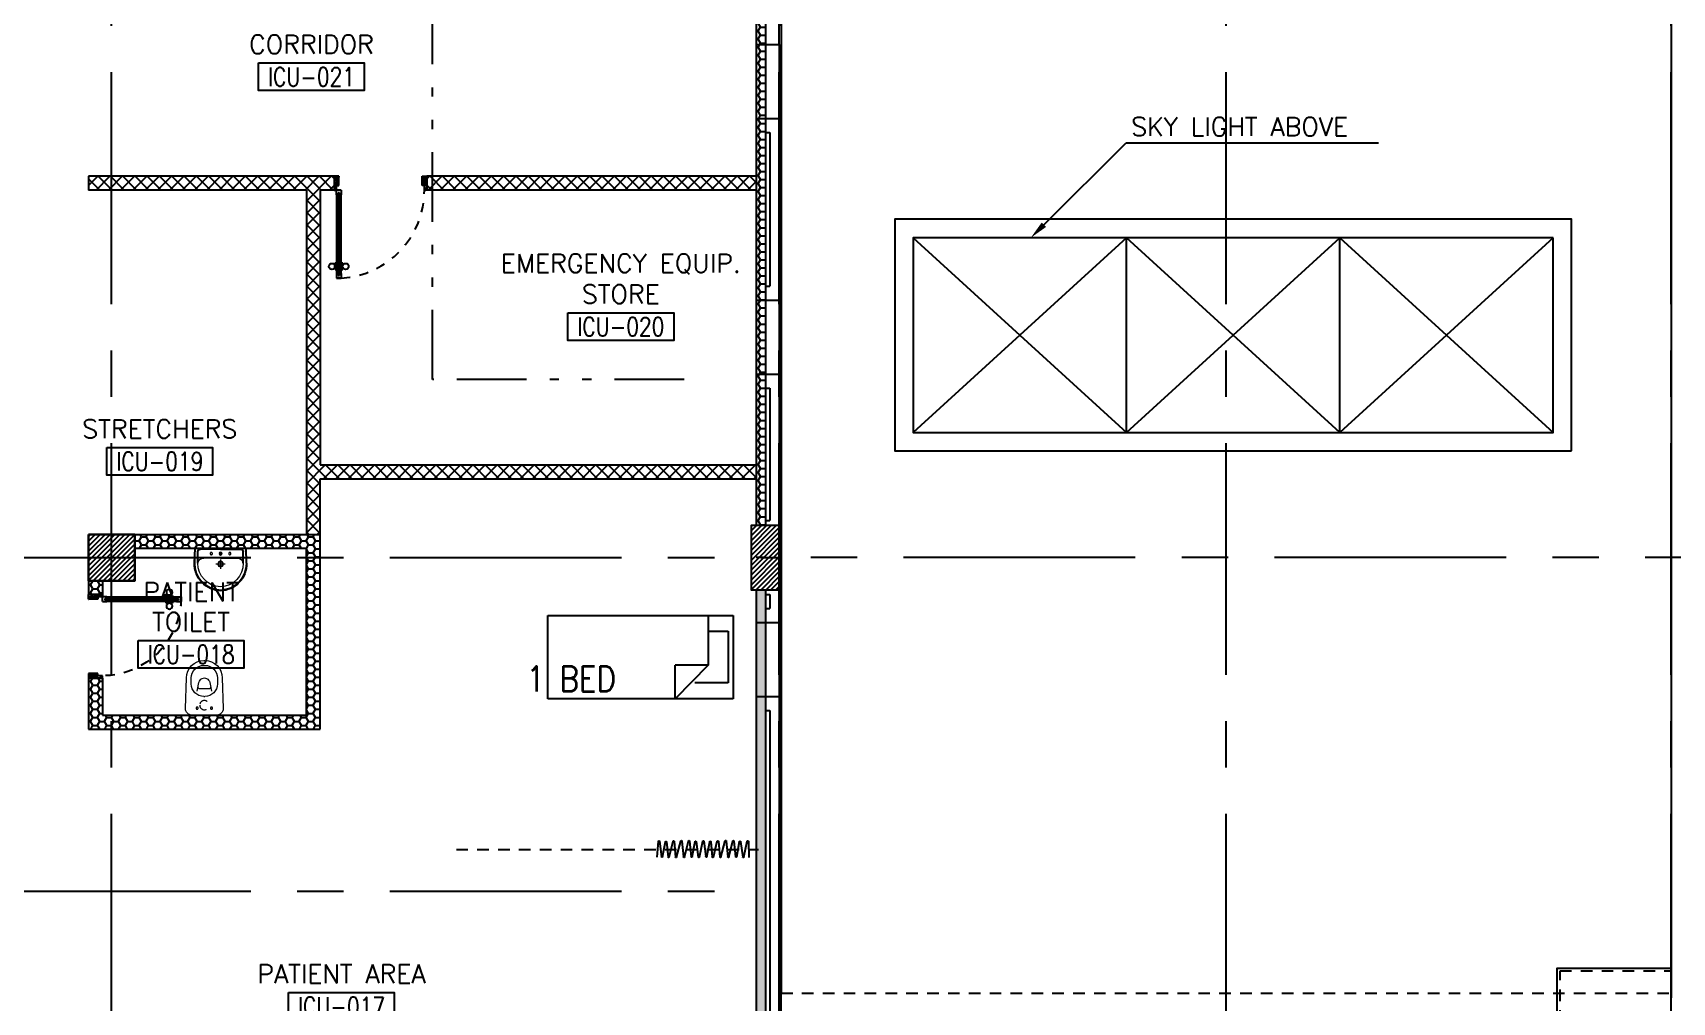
# Model space of a CAD drawing. Extents: x 276011.4 to 276105.3, y 57291.9 to 57371.4.
# Drawn here: x 276044.73 to 276062.41, y 57308.37 to 57318.82 of the extents above; entities that cross this region are included whole.
import ezdxf
from ezdxf.enums import TextEntityAlignment as Align

# ---------------------------------------------------------------- set-up
doc = ezdxf.new("R2010")
doc.units = 0
doc.header["$MEASUREMENT"] = 0
for name, pattern in [('2DASHES', [1.7, 0.75, -0.25, 0.1, -0.25, 0.1, -0.25]), ('CENTERX2', [4, 2.5, -0.5, 0.5, -0.5]), ('DASHED', [0.75, 0.5, -0.25]), ('HIDDEN', [0.375, 0.25, -0.125]), ('HIDDEN2', [0.1875, 0.125, -0.0625])]:
    doc.linetypes.add(name, pattern=pattern)
doc.layers.get('0').update_dxf_attribs({"linetype": 'CONTINUOUS'})
for name, color, linetype in [('A_CUBICLE_CURTAINS', 2, 'HIDDEN'), ('AXES', 11, 'CENTERX2'), ('COL', 5, 'CONTINUOUS'), ('D_CURTAIN', 11, 'HIDDEN'), ('DOOR', 7, 'CONTINUOUS'), ('FIX', 3, 'CONTINUOUS'), ('FUR', 4, 'CONTINUOUS'), ('HAT', 8, 'CONTINUOUS'), ('HIDDEN', 9, 'HIDDEN2'), ('IND-ES-L', 6, '2DASHES'), ('INSUL', 4, 'CONTINUOUS'), ('RM-BOX', 4, 'CONTINUOUS'), ('RM-IND', 5, 'CONTINUOUS'), ('RM-NAME', 2, 'CONTINUOUS'), ('RM-NO', 2, 'CONTINUOUS'), ('ROOF', 7, 'CONTINUOUS'), ('RS20', 9, 'CONTINUOUS'), ('SkyLight', 7, 'CONTINUOUS'), ('STR', 5, 'CONTINUOUS'), ('WALL', 2, 'CONTINUOUS'), ('WallType', 11, 'CONTINUOUS'), ('WallType2', 3, 'CONTINUOUS'), ('WIN', 3, 'CONTINUOUS')]:
    doc.layers.add(name, color=color, linetype=linetype)
doc.styles.add('ROMANS', font='ROMANS.shx', dxfattribs={"width": 0.6})
doc.styles.add('RS20', font='ROMANS.shx', dxfattribs={"height": 0.2})
pattern_1 = [(0, (0, 0), (0.075, 0.04330127), [0.05, -0.1]), (120, (0, 0), (-0.074999999836, 0.043301270284), [0.05, -0.1]), (60, (0, 0), (1.64e-10, 0.086602540284), [-0.1, 0.05])]

# ---------------------------------------------------------------- blocks, each defined once
blk = doc.blocks.new('*X24')
at = {"color": 0}
for p, q in [((84179, 132651), (84678, 133150)), ((84179, 132704), (84625, 133150)), ((84179, 132757), (84571, 133150)), ((84179, 132810), (84518, 133150)), ((84179, 132864), (84465, 133150)), ((84179, 132917), (84412, 133150)), ((84179, 132970), (84359, 133150)), ((84179, 133023), (84306, 133150)), ((84179, 133076), (84253, 133150)), ((84179, 133129), (84200, 133150)), ((84231, 132650), (84679, 133098)), ((84284, 132650), (84679, 133045)), ((84337, 132650), (84679, 132992)), ((84390, 132650), (84679, 132939)), ((84443, 132650), (84679, 132886)), ((84496, 132650), (84679, 132833)), ((84549, 132650), (84679, 132780)), ((84602, 132650), (84679, 132727)), ((84655, 132650), (84679, 132674))]:
    blk.add_line(p, q, dxfattribs=at)
blk = doc.blocks.new('COL50')
at = {"layer": 'COL'}
blk.add_lwpolyline([(-250, 250), (-250, -250), (250, -250), (250, 250)], close=True, dxfattribs=at)
blk = doc.blocks.new('C11')
at = {"layer": 'HAT'}
h = blk.add_hatch(dxfattribs=at)
h.set_pattern_fill('ANSI31', color=256, scale=300, style=0)
h.set_pattern_definition([(45, (-248556.182, -75061.005), (-26.5165043, 26.5165043), [])])
h.paths.add_polyline_path([(300, 700), (0, 700), (0, 350), (300, 350)])
h.paths.add_polyline_path([(300, 350), (0, 350), (0, 0), (300, 0)])
at = {"layer": 'COL'}
blk.add_lwpolyline([(300, 700), (300, 0), (0, 0), (0, 700)], close=True, dxfattribs=at)
blk = doc.blocks.new('DOOR90')
at = {"layer": 'DOOR', "color": 0, "linetype": 'ByBlock'}
for p, q in [((-150, 0), (-150, -25)), ((-150, 0), (0, 0)), ((0, -50), (0, 0)), ((-1000, -25), (-1000, -75)), ((-1000, -75), (-1000, -25)), ((-950, -25), (-1000, -25)), ((-950, -75), (-1000, -75)), ((-970, -42), (-970, -58)), ((-950, -42), (-970, -42)), ((-950, -58), (-970, -58)), ((-950, -25), (-950, -42)), ((-950, -58), (-950, -75)), ((-918, -25), (-918, -18)), ((-828, -18), (-918, -18)), ((-918, -75), (-918, -82)), ((-828, -82), (-918, -82)), ((-905, -18), (-905, -9)), ((-905, -9), (-840, -9)), ((-905, -18), (-840, -18)), ((-905, -82), (-905, -91)), ((-905, -82), (-840, -82)), ((-905, -91), (-840, -91)), ((-840, -18), (-840, -9)), ((-840, -82), (-840, -91)), ((-828, -25), (-828, -18)), ((-828, -75), (-828, -82)), ((-200, -42), (-200, -25)), ((-200, -25), (-150, -25)), ((-180, -42), (-200, -42)), ((-200, -75), (-200, -58)), ((-200, -58), (-180, -58)), ((-150, -75), (-200, -75)), ((-180, -58), (-180, -42)), ((-150, -75), (-150, -25)), ((-150, -25), (-100, -25)), ((-100, -25), (-100, -50)), ((-100, -50), (0, -50)), ((-150, -900), (-150, -875)), ((-150, -875), (-100, -875)), ((-100, -850), (0, -850)), ((-100, -875), (-100, -850)), ((0, -850), (0, -900)), ((0, -900), (-150, -900)), ((-150, -900), (0, -900))]:
    blk.add_line(p, q, dxfattribs=at)
at = {"layer": 'DOOR', "color": 9, "linetype": 'ByBlock'}
for p, q in [((0, -50), (-114, 0)), ((0, -50), (-40, 0)), ((0, -50), (-100, -37)), ((0, -850), (-114, -900)), ((0, -850), (-100, -863)), ((0, -850), (-40, -900))]:
    blk.add_line(p, q, dxfattribs=at)
at = {"layer": 'DOOR', "linetype": 'ByBlock'}
for p, q in [((-200, -25), (-950, -25)), ((-200, -42), (-950, -42)), ((-200, -58), (-950, -58)), ((-950, -75), (-200, -75))]:
    blk.add_line(p, q, dxfattribs=at)
at = {"layer": 'DOOR', "color": 0, "linetype": 'ByBlock'}
for centre in [(-873, 24), (-873, -124)]:
    blk.add_circle(centre, 32.4, dxfattribs=at)
at = {"layer": 'DOOR', "color": 9, "linetype": 'ByBlock'}
for centre, radius, start, end in [((0, -50), 154, 161.1053, 166.2858), ((0, -50), 134, 158.1598, 169.28), ((0, -50), 94.4, 148.0182, 180), ((0, -50), 74.4, 137.7764, 180), ((0, -50), 114, 154.0838, 167.3774), ((0, -50), 54.4, 113.2074, 180), ((0, -50), 34.4, 90, 180), ((0, -50), 14.4, 90, 180), ((0, -850), 134, 190.72, 201.8402), ((0, -850), 94.4, 180, 211.9818), ((0, -850), 74.4, 180, 222.2236), ((0, -850), 54.4, 180, 246.7926), ((0, -850), 34.4, 180, 270), ((0, -850), 14.4, 180, 270), ((0, -850), 154, 193.7142, 198.8947)]:
    blk.add_arc(centre, radius, start, end, dxfattribs=at)
at = {"layer": 'DOOR', "linetype": 'HIDDEN', "ltscale": 0.5}
blk.add_arc((-150, -25), 850, 180, 270, dxfattribs=at)
blk = doc.blocks.new('RM1')
at = {"layer": 'RM-BOX'}
blk.add_lwpolyline([(570, -200), (-570, -200), (-570, -500), (570, -500)], close=True, dxfattribs=at)
at = {"layer": 'RM-NAME', "style": 'ROMANS'}
for tag, p in [('ROOMNAME1', (0, 324)), ('ROOMNAME2', (0, 0))]:
    blk.add_attdef(tag, text='', height=200, dxfattribs=at).set_placement(p, align=Align.MIDDLE)
at = {"layer": 'RM-NO', "style": 'ROMANS', "width": 0.8}
blk.add_attdef('ROOMNO', text='', height=200, dxfattribs=at).set_placement((0, -350), align=Align.MIDDLE)
blk = doc.blocks.new('C')
at = {"layer": 'D_CURTAIN'}
for points in [[(0.229, 0.077), (0.229, 0.077, 0.848601), (0.219, 0.076), (0.202, -0.062, -0.855925), (0.192, -0.063), (0.167, 0.072, 0.866955), (0.157, 0.072), (0.144, -0.065, -0.843142), (0.134, -0.066), (0.099, 0.077, 0.845318), (0.089, 0.076), (0.076, -0.066, -0.842227), (0.066, -0.067), (0.029, 0.079, 0.837896), (0.019, 0.078), (0.004, -0.065, -0.84563), (-0.006, -0.065), (-0.04, 0.078, 0.842014), (-0.049, 0.078), (-0.065, -0.063, -0.866148), (-0.075, -0.063), (-0.099, 0.074, 0.854133), (-0.109, 0.074), (-0.129, -0.066, -0.838104), (-0.139, -0.067), (-0.17, 0.077, 0.84026), (-0.18, 0.077), (-0.183, -0.071)], [(0.639, -0.068), (0.628, 0.076, 0.848601), (0.618, 0.076), (0.601, -0.063, -0.855925), (0.591, -0.063), (0.566, 0.071, 0.866955), (0.556, 0.071), (0.542, -0.066, -0.843142), (0.533, -0.066), (0.497, 0.076, 0.845318), (0.488, 0.075), (0.474, -0.067, -0.842227), (0.465, -0.068), (0.427, 0.078, 0.837896), (0.417, 0.078), (0.403, -0.065, -0.84563), (0.393, -0.066), (0.359, 0.078, 0.842014), (0.349, 0.077), (0.334, -0.063, -0.866148), (0.324, -0.064), (0.299, 0.074, 0.854133), (0.29, 0.073), (0.27, -0.067, -0.838104), (0.26, -0.067), (0.229, 0.077, 0.84026), (0.219, 0.076)]]:
    blk.add_lwpolyline(points, format="xyb", dxfattribs=at)
blk = doc.blocks.new('LAV1')
at = {"layer": 'FIX', "linetype": 'ByBlock', "ltscale": 0.3}
for p, q in [((-280, 210), (-275, 50)), ((-245, 210), (-245, 85)), ((245, 210), (245, 85)), ((280, 210), (275, 50)), ((0, 60), (-220, 60)), ((0, 60), (220, 60))]:
    blk.add_line(p, q, dxfattribs=at)
at = {"layer": 'FIX', "linetype": 'Continuous', "lineweight": 20}
for p, q in [((-275, 210), (-275, 50)), ((275, 210), (275, 50)), ((0, 50), (-275, 50)), ((0, 50), (-252, 50)), ((0, 155), (-181, 155)), ((0, 155), (181, 155)), ((0, 50), (252, 50)), ((0, 50), (275, 50))]:
    blk.add_line(p, q, dxfattribs=at)
at = {"layer": 'FIX', "linetype": 'DASHED', "lineweight": 20, "ltscale": 0.05}
for p, q in [((50, 220), (-50, 220)), ((0, 170), (0, 270)), ((0, 170), (0, 270))]:
    blk.add_line(p, q, dxfattribs=at)
at = {"layer": 'FIX', "lineweight": 20}
for p, q in [((16, 107), (-15, 107)), ((0, 92), (0, 123))]:
    blk.add_line(p, q, dxfattribs=at)
for centre, radius in [((0, 220), 29.5), ((0, 220), 22.5), ((0, 107), 15.5)]:
    blk.add_circle(centre, radius, dxfattribs=at)
at = {"layer": 'FIX', "linetype": 'HIDDEN', "lineweight": 20, "ltscale": 0.05}
for centre in [(-100, 107), (100, 107)]:
    blk.add_circle(centre, 12.4, dxfattribs=at)
at = {"layer": 'FIX', "linetype": 'ByBlock', "ltscale": 0.3}
for centre, radius, start, end in [((7, 220), 287, 91.3776, 182.0064), ((-7, 220), 287, 357.9936, 88.6224), ((-220, 85), 24.9, 179.7021, 269.9486), ((220, 85), 24.9, 270.0514, 0.2979)]:
    blk.add_arc(centre, radius, start, end, dxfattribs=at)
at = {"layer": 'FIX', "linetype": 'Continuous', "lineweight": 20}
for centre, radius, start, end in [((8, 217), 283, 91.6988, 181.351), ((8, 212), 253, 91.7328, 180.4884), ((-8, 217), 283, 358.649, 88.3012), ((-8, 212), 253, 359.5116, 88.2672), ((-179, 222), 66.9, 190.2006, 268.0786), ((179, 222), 66.9, 271.9214, 349.7994)]:
    blk.add_arc(centre, radius, start, end, dxfattribs=at)
blk = doc.blocks.new('WC1')
at = {"layer": 'FIX', "lineweight": 20}
for p, q in [((-210, 204), (-538, 194)), ((-727, 5), (-727, -5)), ((-674, 5), (-674, -5)), ((-534, 24), (-540, 0)), ((-540, 0), (-534, -24)), ((-475, 141), (-538, 141)), ((-395, 76), (-490, 60)), ((-339, 5), (-339, -5)), ((-538, -141), (-475, -141)), ((-490, -60), (-395, -76)), ((-538, -194), (-210, -204))]:
    blk.add_line(p, q, dxfattribs=at)
at = {"layer": 'FIX', "linetype": 'Continuous', "lineweight": 20}
blk.add_line((-420, -47), (-420, 45), dxfattribs=at)
at = {"layer": 'FIX', "lineweight": 20}
blk.add_lwpolyline([(-213, -204), (-210, -204, 0.414214), (-137, -131), (-137, 0), (-137, 131, 0.414214), (-210, 204)], format="xyb", dxfattribs=at)
at = {"layer": 'FIX', "linetype": 'HIDDEN2', "lineweight": 20, "ltscale": 0.3}
blk.add_circle((-245, 0), 49.8, dxfattribs=at)
at = {"layer": 'FIX', "linetype": 'HIDDEN', "lineweight": 20, "ltscale": 0.05}
for centre in [(-213, 78), (-213, -77)]:
    blk.add_circle(centre, 11.6, dxfattribs=at)
at = {"layer": 'FIX', "lineweight": 20}
for centre, radius, start, end in [((-538, 5), 189, 90, 180), ((-538, 5), 136, 90, 180), ((-473, -7), 68.2, 128.9242, 152.8468), ((-464, -18), 82, 108.496, 128.9242), ((-475, 5), 136, 360, 90), ((-538, -5), 189, 180, 270), ((-538, -5), 136, 180, 270), ((-473, 7), 68.2, 207.1532, 231.0758), ((-464, 18), 82, 231.0758, 251.504), ((-475, -5), 136, 270, 0)]:
    blk.add_arc(centre, radius, start, end, dxfattribs=at)
at = {"layer": 'FIX', "linetype": 'Continuous', "lineweight": 20}
for centre, start, end in [((-443, 46), 357.6662, 91.6121), ((-442, -46), 268.3879, 2.3338)]:
    blk.add_arc(centre, 22.3, start, end, dxfattribs=at)
blk = doc.blocks.new('DOOR-10')
at = {"layer": 'DOOR', "color": 0, "linetype": 'ByBlock'}
for p, q in [((-26, 1100), (-76, 1100)), ((-76, 1100), (-26, 1100)), ((-76, 1050), (-76, 1100)), ((-43, 1070), (-59, 1070)), ((-59, 1050), (-59, 1070)), ((-43, 1050), (-43, 1070)), ((-26, 1050), (-26, 1100)), ((-83, 1005), (-92, 1005)), ((-92, 1005), (-92, 940)), ((-83, 940), (-92, 940)), ((-76, 1018), (-83, 1018)), ((-83, 928), (-83, 1018)), ((-83, 1005), (-83, 940)), ((-76, 928), (-83, 928)), ((-59, 1050), (-76, 1050)), ((-26, 1050), (-43, 1050)), ((-26, 1018), (-18, 1018)), ((-26, 928), (-18, 928)), ((-18, 928), (-18, 1018)), ((-18, 1005), (-9, 1005)), ((-18, 1005), (-18, 940)), ((-18, 940), (-9, 940)), ((-9, 1005), (-9, 940)), ((-76, 200), (-59, 200)), ((-76, 150), (-76, 200)), ((-59, 200), (-59, 180)), ((-59, 180), (-43, 180)), ((-43, 200), (-26, 200)), ((-43, 180), (-43, 200)), ((-26, 200), (-26, 150)), ((-1001, 0), (-1001, 150)), ((-1001, 150), (-976, 150)), ((-1001, 150), (-1001, 0)), ((-951, 0), (-1001, 0)), ((-976, 150), (-976, 100)), ((-976, 100), (-951, 100)), ((-951, 100), (-951, 0)), ((-76, 150), (-26, 150)), ((-51, 100), (-51, 0)), ((-26, 100), (-51, 100)), ((-51, 0), (-1, 0)), ((-1, 150), (-26, 150)), ((-26, 150), (-26, 100))]:
    blk.add_line(p, q, dxfattribs=at)
at = {"layer": 'DOOR', "linetype": 'ByBlock'}
for p, q in [((-76, 1050), (-76, 200)), ((-59, 200), (-59, 1050)), ((-43, 200), (-43, 1050)), ((-26, 200), (-26, 1050))]:
    blk.add_line(p, q, dxfattribs=at)
at = {"layer": 'DOOR', "color": 9, "linetype": 'ByBlock'}
for p, q in [((-951, 0), (-1001, 114)), ((-951, 0), (-1001, 40)), ((-951, 0), (-964, 100)), ((-51, 0), (-1, 114)), ((-51, 0), (-37, 100)), ((-51, 0), (-1, 40)), ((-1, 0), (-1, 150))]:
    blk.add_line(p, q, dxfattribs=at)
at = {"layer": 'DOOR', "color": 0, "linetype": 'ByBlock'}
for centre in [(-124, 973), (23, 973)]:
    blk.add_circle(centre, 32.4, dxfattribs=at)
at = {"layer": 'DOOR', "linetype": 'HIDDEN', "ltscale": 0.5}
blk.add_arc((-23, 149), 952, 93.1482, 179.9482, dxfattribs=at)
at = {"layer": 'DOOR', "color": 9, "linetype": 'ByBlock'}
for centre, radius, start, end in [((-951, 0), 154, 103.7142, 108.8947), ((-951, 0), 134, 100.72, 111.8402), ((-951, 0), 94.4, 90, 121.9818), ((-951, 0), 74.4, 90, 132.2236), ((-951, 0), 54.4, 90, 156.7926), ((-951, 0), 34.4, 90, 180), ((-951, 0), 14.4, 90, 180), ((-51, 0), 94.4, 58.0182, 90), ((-51, 0), 74.4, 47.7764, 90), ((-51, 0), 54.4, 23.2074, 90), ((-51, 0), 34.4, 0, 90), ((-51, 0), 14.4, 0, 90), ((-51, 0), 134, 68.1598, 79.28), ((-51, 0), 114, 64.0838, 77.3774), ((-51, 0), 154, 71.1053, 76.2858)]:
    blk.add_arc(centre, radius, start, end, dxfattribs=at)

msp = doc.modelspace()

# ---------------------------------------------------------------- hatches: boundary and pattern name
at = {"layer": 'WallType', "linetype": 'ByBlock', "ltscale": 0.3}
h = msp.add_hatch(dxfattribs=at)
h.set_pattern_fill('ANSI37', color=256, scale=0.75, style=0)
h.set_pattern_definition([(45, (0, 0), (-0.066291260736, 0.066291260736), []), (135, (0, 0), (-0.066291260736, -0.066291260736), [])])
h.paths.add_polyline_path([(276045.5755, 57317.2779), (276045.3255, 57317.2779), (276045.3255, 57317.1279), (276045.5755, 57317.1279)])
h.paths.add_polyline_path([(276047.9755, 57317.2779), (276045.5755, 57317.2779), (276045.5755, 57317.1279), (276047.6755, 57317.1279), (276047.6755, 57313.4129), (276047.8255, 57313.4129), (276047.8255, 57314.0129), (276052.5255, 57314.0129), (276052.5255, 57314.1629), (276047.8255, 57314.1629), (276047.8255, 57317.1279), (276047.9755, 57317.1279)])
h.paths.add_polyline_path([(276052.5255, 57317.2779), (276049.0349, 57317.2779), (276049.0349, 57317.1279), (276052.5255, 57317.1279)])
h.paths.add_polyline_path([(276049.0349, 57317.2779), (276048.9755, 57317.2779), (276048.9755, 57317.1279), (276049.0349, 57317.1279)], flags=17)
at = {"layer": 'WallType2', "linetype": 'ByBlock', "ltscale": 0.3}
h = msp.add_hatch(dxfattribs=at)
h.set_pattern_fill('HONEY', color=256, scale=0.4, style=0)
h.set_pattern_definition(pattern_1)
h.paths.add_polyline_path([(276052.6255, 57318.6993), (276052.5255, 57318.6993), (276052.5255, 57317.8993), (276052.6255, 57317.8993)])
h.paths.add_polyline_path([(276052.6255, 57320.0129), (276052.5255, 57320.0129), (276052.5255, 57319.2779), (276052.5255, 57318.6993), (276052.6255, 57318.6993)])
h = msp.add_hatch(dxfattribs=at)
h.set_pattern_fill('HONEY', color=256, scale=0.4, style=0)
h.set_pattern_definition(pattern_1)
h.paths.add_polyline_path([(276052.6255, 57317.8993), (276052.5255, 57317.8993), (276052.5255, 57317.2779), (276052.5255, 57315.9405), (276052.6255, 57315.9405)])
h = msp.add_hatch(dxfattribs=at)
h.set_pattern_fill('HONEY', color=256, scale=0.4, style=0)
h.set_pattern_definition(pattern_1)
h.paths.add_polyline_path([(276052.6255, 57315.1405), (276052.5255, 57315.1405), (276052.5255, 57314.1629), (276052.5255, 57313.5129), (276052.6255, 57313.5129)])
h.paths.add_polyline_path([(276052.6255, 57315.9405), (276052.5255, 57315.9405), (276052.5255, 57315.1405), (276052.6255, 57315.1405)])
h = msp.add_hatch(dxfattribs=at)
h.set_pattern_fill('HONEY', color=256, scale=0.4, style=0)
h.set_pattern_definition([(0, (0, 0), (0.075, 0.04330127), [0.05, -0.1]), (120, (0, 0), (-0.074999999836, 0.043301270284), [0.05, -0.1]), (60, (0, 0), (1.64e-10, 0.086602540284), [-0.1, 0.05])])
h.paths.add_polyline_path([(276047.8255, 57313.1629), (276047.6755, 57313.1629), (276047.6755, 57311.4629), (276045.5755, 57311.4629), (276045.5755, 57311.3129), (276047.8255, 57311.3129)])
h.paths.add_polyline_path([(276045.5755, 57311.4629), (276045.4755, 57311.4629), (276045.4755, 57311.8629), (276045.3255, 57311.8629), (276045.3255, 57311.3129), (276045.5755, 57311.3129)])
h.paths.add_polyline_path([(276045.4755, 57312.9129), (276045.3255, 57312.9129), (276045.3255, 57312.7629), (276045.4755, 57312.7629)])
h.paths.add_polyline_path([(276047.8255, 57313.4129), (276045.8255, 57313.4129), (276045.8255, 57313.2629), (276047.6755, 57313.2629), (276047.6755, 57313.1629), (276047.8255, 57313.1629)])
h = msp.add_hatch(dxfattribs=at)
h.set_pattern_fill('HONEY', color=256, scale=0.4, style=0)
h.set_pattern_definition(pattern_1)
h.paths.add_polyline_path([(276052.6255, 57311.6629), (276052.5255, 57311.6629), (276052.5255, 57308.1176), (276052.6255, 57308.1176)])
h.paths.add_polyline_path([(276052.6255, 57312.4629), (276052.5255, 57312.4629), (276052.5255, 57311.6629), (276052.6255, 57311.6629)])
h.paths.add_polyline_path([(276052.6255, 57312.8129), (276052.5255, 57312.8129), (276052.5255, 57312.4629), (276052.6255, 57312.4629)])

# ---------------------------------------------------------------- linework, layer by layer
at = {"layer": 'A_CUBICLE_CURTAINS', "ltscale": 0.5}
msp.add_line((276049.2935, 57310.0129), (276052.5507, 57310.0129), dxfattribs=at)
at = {"layer": 'AXES'}
for p, q in [((276057.5955, 57291.8986), (276057.5955, 57370.7113)), ((276052.7755, 57291.8986), (276052.7755, 57370.3613)), ((276052.7955, 57291.8986), (276052.7955, 57370.3613)), ((276062.3955, 57291.8986), (276062.3955, 57370.3613)), ((276045.5755, 57291.8986), (276045.5755, 57352.4829)), ((276036.5755, 57313.1629), (276052.7755, 57313.1629)), ((276104.6155, 57313.1629), (276052.5255, 57313.1629)), ((276036.5755, 57309.5629), (276052.5288, 57309.5629))]:
    msp.add_line(p, q, dxfattribs=at)
at = {"layer": 'FUR'}
for p, q in [((276050.2791, 57311.6394), (276050.2791, 57312.5394)), ((276050.2791, 57312.5394), (276052.2791, 57312.5394)), ((276052.0074, 57312.5394), (276052.0074, 57312.0006)), ((276052.2791, 57312.5394), (276052.2791, 57311.6394)), ((276052.0074, 57312.3695), (276052.2236, 57312.3695)), ((276052.2236, 57312.3695), (276052.2236, 57311.8116)), ((276052.0074, 57312.0006), (276051.654, 57312.0006)), ((276051.654, 57311.6394), (276051.654, 57312.0006)), ((276052.0074, 57312.0006), (276051.654, 57311.6394)), ((276052.2236, 57311.8116), (276051.8639, 57311.8116)), ((276052.2791, 57311.6394), (276050.2791, 57311.6394))]:
    msp.add_line(p, q, dxfattribs=at)
at = {"layer": 'HIDDEN'}
msp.add_line((276052.7955, 57308.4629), (276062.3955, 57308.4629), dxfattribs=at)
at = {"layer": 'IND-ES-L'}
msp.add_lwpolyline([(276051.7501, 57315.0856), (276049.0349, 57315.0856), (276049.0349, 57319.1606), (276046.3197, 57319.1606)], dxfattribs=at)
at = {"layer": 'INSUL'}
for p, q in [((276052.6255, 57320.0099), (276052.6255, 57318.6993)), ((276052.6255, 57317.8993), (276052.6255, 57315.9405)), ((276052.6255, 57317.7493), (276052.6755, 57317.7493)), ((276052.6755, 57317.7493), (276052.6755, 57316.0905)), ((276052.6255, 57316.0905), (276052.6755, 57316.0905)), ((276052.6255, 57315.1405), (276052.6255, 57313.5129)), ((276052.6255, 57314.9905), (276052.6755, 57314.9905)), ((276052.6755, 57314.9905), (276052.6755, 57313.5629)), ((276052.6255, 57313.5629), (276052.6755, 57313.5629)), ((276052.6255, 57312.8129), (276052.6255, 57312.4629)), ((276052.6255, 57312.7629), (276052.6755, 57312.7629)), ((276052.6755, 57312.7629), (276052.6755, 57312.6129)), ((276052.6255, 57312.6129), (276052.6755, 57312.6129)), ((276052.6255, 57311.6629), (276052.6255, 57308.1176)), ((276052.6255, 57311.5129), (276052.6755, 57311.5129)), ((276052.6755, 57311.5129), (276052.6755, 57308.2676))]:
    msp.add_line(p, q, dxfattribs=at)
at = {"layer": 'RM-IND'}
for p, q in [((276055.6296, 57316.754), (276056.5165, 57317.6367)), ((276056.5165, 57317.6367), (276059.2376, 57317.6367))]:
    msp.add_line(p, q, dxfattribs=at)
msp.add_solid([(276055.6531, 57316.7304), (276055.606, 57316.7776), (276055.4878, 57316.6129)], dxfattribs=at)
at = {"layer": 'ROOF'}
for p, q in [((276052.7955, 57320.1129), (276052.7955, 57308.4629)), ((276062.3955, 57320.1129), (276062.3955, 57308.4129))]:
    msp.add_line(p, q, dxfattribs=at)
at = {"layer": 'SkyLight'}
for p, q in [((276056.5205, 57316.6129), (276054.2205, 57314.5129)), ((276054.2205, 57316.6129), (276056.5205, 57314.5129)), ((276058.8205, 57314.5129), (276056.5205, 57316.6129)), ((276056.5205, 57314.5129), (276058.8205, 57316.6129)), ((276056.5205, 57314.5129), (276056.5205, 57316.6129)), ((276056.5205, 57314.5129), (276056.5205, 57316.6129)), ((276061.1205, 57316.6129), (276058.8205, 57314.5129)), ((276058.8205, 57316.6129), (276061.1205, 57314.5129)), ((276058.8205, 57314.5129), (276058.8205, 57316.6129)), ((276058.8205, 57314.5129), (276058.8205, 57316.6129))]:
    msp.add_line(p, q, dxfattribs=at)
for points in [[(276061.3205, 57314.3129), (276061.3205, 57316.8129), (276054.0205, 57316.8129), (276054.0205, 57314.3129)], [(276061.1205, 57316.6129), (276054.2205, 57316.6129), (276054.2205, 57314.5129), (276061.1205, 57314.5129)]]:
    msp.add_lwpolyline(points, close=True, dxfattribs=at)
at = {"layer": 'STR'}
msp.add_lwpolyline([(276062.2455, 57306.0988), (276061.1655, 57306.0988), (276061.1655, 57308.7338), (276062.3955, 57308.7338)], dxfattribs=at)
at = {"layer": 'STR', "linetype": 'HIDDEN2'}
msp.add_lwpolyline([(276062.2455, 57306.1288), (276061.1955, 57306.1288), (276061.1955, 57308.7038), (276062.3955, 57308.7038)], dxfattribs=at)
at = {"layer": 'WALL', "linetype": 'ByBlock'}
for p, q in [((276052.7755, 57318.6993), (276052.7755, 57320.1129)), ((276052.5255, 57319.2779), (276052.5255, 57318.6993)), ((276052.5255, 57318.6993), (276052.7755, 57318.6993)), ((276052.5255, 57317.8993), (276052.7755, 57317.8993)), ((276052.5255, 57317.8993), (276052.5255, 57317.2779)), ((276052.7755, 57317.8993), (276052.7755, 57315.9405)), ((276052.7722, 57317.7493), (276052.7755, 57317.7493)), ((276045.3255, 57317.2779), (276045.3255, 57317.1279)), ((276047.9755, 57317.2779), (276045.3255, 57317.2779)), ((276047.9755, 57317.2779), (276047.9755, 57317.1279)), ((276052.5255, 57317.2779), (276048.9755, 57317.2779)), ((276048.9755, 57317.2779), (276048.9755, 57317.1279)), ((276052.5255, 57317.2779), (276052.5255, 57315.9405)), ((276047.6755, 57317.1279), (276045.3255, 57317.1279)), ((276047.6755, 57317.1279), (276047.6755, 57313.4129)), ((276047.8255, 57317.1279), (276047.8255, 57314.1629)), ((276047.9755, 57317.1279), (276047.8255, 57317.1279)), ((276052.5255, 57317.1279), (276048.9755, 57317.1279)), ((276052.5255, 57315.9405), (276052.7755, 57315.9405)), ((276052.7722, 57316.0905), (276052.7755, 57316.0905)), ((276052.5255, 57315.1405), (276052.7755, 57315.1405)), ((276052.5255, 57315.1405), (276052.5255, 57314.1629)), ((276052.7755, 57315.1405), (276052.7755, 57313.5129)), ((276052.7722, 57314.9905), (276052.7755, 57314.9905)), ((276047.8255, 57314.1629), (276052.5255, 57314.1629)), ((276047.8255, 57311.3129), (276047.8255, 57314.0129)), ((276047.8255, 57314.0129), (276052.5255, 57314.0129)), ((276052.5255, 57314.1629), (276052.5255, 57313.5129)), ((276045.8255, 57313.4129), (276047.8255, 57313.4129)), ((276045.8255, 57313.2629), (276047.6755, 57313.2629)), ((276047.6755, 57311.4629), (276047.6755, 57313.2629)), ((276052.5255, 57312.8129), (276052.5255, 57312.4629)), ((276052.7755, 57312.8129), (276052.7755, 57312.4629)), ((276052.5255, 57312.4629), (276052.7755, 57312.4629)), ((276052.5255, 57311.6629), (276052.5255, 57308.1176)), ((276052.5255, 57311.6629), (276052.7755, 57311.6629)), ((276052.7755, 57311.6629), (276052.7755, 57308.1176)), ((276045.4755, 57311.4629), (276047.6755, 57311.4629)), ((276045.3255, 57311.3129), (276047.8255, 57311.3129)), ((276052.7722, 57309.5129), (276052.7755, 57309.5129))]:
    msp.add_line(p, q, dxfattribs=at)
at = {"layer": 'WALL'}
for p, q in [((276045.3255, 57312.9129), (276045.3255, 57312.7629)), ((276045.4755, 57312.7629), (276045.3255, 57312.7629)), ((276045.4755, 57312.9129), (276045.4755, 57312.7629)), ((276045.4755, 57311.8629), (276045.3255, 57311.8629)), ((276045.3255, 57311.8629), (276045.3255, 57311.3129)), ((276045.4755, 57311.8629), (276045.4755, 57311.4629))]:
    msp.add_line(p, q, dxfattribs=at)
at = {"layer": 'WALL', "linetype": 'ByBlock', "ltscale": 0.3}
for points in [[(276052.4755, 57313.5129), (276052.7755, 57313.5129), (276052.7755, 57312.8129), (276052.4755, 57312.8129)], [(276045.3255, 57313.4129), (276045.8255, 57313.4129), (276045.8255, 57312.9129), (276045.3255, 57312.9129)]]:
    msp.add_lwpolyline(points, close=True, dxfattribs=at)
at = {"layer": 'WIN'}
for p, q in [((276052.5255, 57318.6993), (276052.5255, 57317.8993)), ((276052.6255, 57318.6993), (276052.6255, 57317.8993)), ((276052.7755, 57318.6993), (276052.7755, 57317.8993)), ((276052.5255, 57315.9405), (276052.5255, 57315.1405)), ((276052.6255, 57315.9405), (276052.6255, 57315.1405)), ((276052.7755, 57315.9405), (276052.7755, 57315.1405)), ((276052.5255, 57312.4629), (276052.5255, 57311.6629)), ((276052.6255, 57312.4629), (276052.6255, 57311.6629)), ((276052.7755, 57312.4629), (276052.7755, 57311.6629))]:
    msp.add_line(p, q, dxfattribs=at)

# ---------------------------------------------------------------- block references
at = {"layer": 'COL', "linetype": 'ByBlock', "xscale": 0.001, "yscale": 0.001, "zscale": 0.001}
msp.add_blockref('C11', (276052.4755, 57312.8129), dxfattribs=at)
at = {"layer": 'COL', "xscale": 0.001, "yscale": 0.001, "zscale": 0.001}
msp.add_blockref('COL50', (276045.5755, 57313.1629), dxfattribs=at)
at = {"layer": 'D_CURTAIN', "ltscale": 2, "xscale": -1.2, "yscale": 1.2, "zscale": 1.2}
msp.add_blockref('C', (276052.2264, 57310.0113), dxfattribs=at)
at = {"layer": 'DOOR', "color": 0, "linetype": 'ByBlock', "ltscale": 0.3, "xscale": 0.001, "yscale": 0.001, "zscale": 0.001, "rotation": 180}
msp.add_blockref('DOOR-10', (276047.9748, 57317.2779), dxfattribs=at)
at = {"layer": 'DOOR', "color": 0, "linetype": 'ByBlock', "xscale": -0.001, "yscale": 0.001, "zscale": 0.001}
msp.add_blockref('DOOR90', (276045.3255, 57312.7629), dxfattribs=at)
at = {"layer": 'FIX', "xscale": -0.001, "yscale": 0.001, "zscale": 0.001}
for name, p, rotation in [('LAV1', (276046.7505, 57313.3129), 180), ('WC1', (276046.5755, 57311.3259), 90)]:
    msp.add_blockref(name, p, dxfattribs=dict(at, rotation=rotation))
at = {"layer": 'HAT', "xscale": 0.001, "yscale": 0.001, "zscale": 0.001}
msp.add_blockref('*X24', (275961.1463, 57180.2632), dxfattribs=at)
at = {"layer": 'RM-NAME'}
ref = msp.add_blockref('RM1', (276047.7305, 57318.7004), dxfattribs=dict(at, xscale=-0.001, yscale=0.001, zscale=0.001))
ref.add_attrib('ROOMNO', 'ICU-021', dxfattribs={"layer": 'RM-NO', "height": 0.2, "style": 'ROMANS', "width": 0.8}).set_placement((276047.7305, 57318.3504), align=Align.MIDDLE)
ref.add_attrib('ROOMNAME2', 'CORRIDOR', dxfattribs={"height": 0.2, "style": 'ROMANS'}).set_placement((276047.7305, 57318.7004), align=Align.MIDDLE)
ref = msp.add_blockref('RM1', (276051.0669, 57316.0047), dxfattribs=dict(at, xscale=-0.001, yscale=0.001, zscale=0.001))
ref.add_attrib('ROOMNO', 'ICU-020', dxfattribs={"layer": 'RM-NO', "height": 0.2, "style": 'ROMANS', "width": 0.8}).set_placement((276051.0669, 57315.6547), align=Align.MIDDLE)
ref.add_attrib('ROOMNAME2', 'STORE', dxfattribs={"height": 0.2, "style": 'ROMANS'}).set_placement((276051.0669, 57316.0047), align=Align.MIDDLE)
ref.add_attrib('ROOMNAME1', 'EMERGENCY EQUIP.', dxfattribs={"height": 0.2, "style": 'ROMANS'}).set_placement((276051.0669, 57316.3286), align=Align.MIDDLE)
ref = msp.add_blockref('RM1', (276046.0947, 57314.5508), dxfattribs=dict(at, xscale=-0.001, yscale=0.001, zscale=0.001))
ref.add_attrib('ROOMNO', 'ICU-019', dxfattribs={"layer": 'RM-NO', "height": 0.2, "style": 'ROMANS', "width": 0.8}).set_placement((276046.0947, 57314.2008), align=Align.MIDDLE)
ref.add_attrib('ROOMNAME2', 'STRETCHERS', dxfattribs={"height": 0.2, "style": 'ROMANS'}).set_placement((276046.0947, 57314.5508), align=Align.MIDDLE)
ref = msp.add_blockref('RM1', (276046.4319, 57312.4696), dxfattribs=dict(at, xscale=-0.001, yscale=0.001, zscale=0.001))
ref.add_attrib('ROOMNO', 'ICU-018', dxfattribs={"layer": 'RM-NO', "height": 0.2, "style": 'ROMANS', "width": 0.8}).set_placement((276046.4319, 57312.1196), align=Align.MIDDLE)
ref.add_attrib('ROOMNAME2', 'TOILET', dxfattribs={"height": 0.2, "style": 'ROMANS'}).set_placement((276046.4319, 57312.4696), align=Align.MIDDLE)
ref.add_attrib('ROOMNAME1', 'PATIENT', dxfattribs={"height": 0.2, "style": 'ROMANS'}).set_placement((276046.4319, 57312.7934), align=Align.MIDDLE)
ref = msp.add_blockref('RM1', (276048.0542, 57308.6713), dxfattribs=dict(at, xscale=-0.001, yscale=0.001, zscale=0.001))
ref.add_attrib('ROOMNO', 'ICU-017', dxfattribs={"layer": 'RM-NO', "height": 0.2, "style": 'ROMANS', "width": 0.8}).set_placement((276048.0542, 57308.3213), align=Align.MIDDLE)
ref.add_attrib('ROOMNAME2', 'PATIENT AREA', dxfattribs={"height": 0.2, "style": 'ROMANS'}).set_placement((276048.0542, 57308.6713), align=Align.MIDDLE)

# ---------------------------------------------------------------- texts
at = {"layer": 'RM-NAME', "style": 'ROMANS'}
msp.add_text('SKY LIGHT ABOVE', height=0.2, dxfattribs=at).set_placement((276056.571, 57317.8117), align=Align.MIDDLE_LEFT)
at = {"layer": 'RS20', "style": 'RS20', "width": 0.85}
msp.add_text('1 BED', height=0.2736, dxfattribs=at).set_placement((276050.53, 57311.855), align=Align.MIDDLE)

doc.saveas('drawing.dxf')
